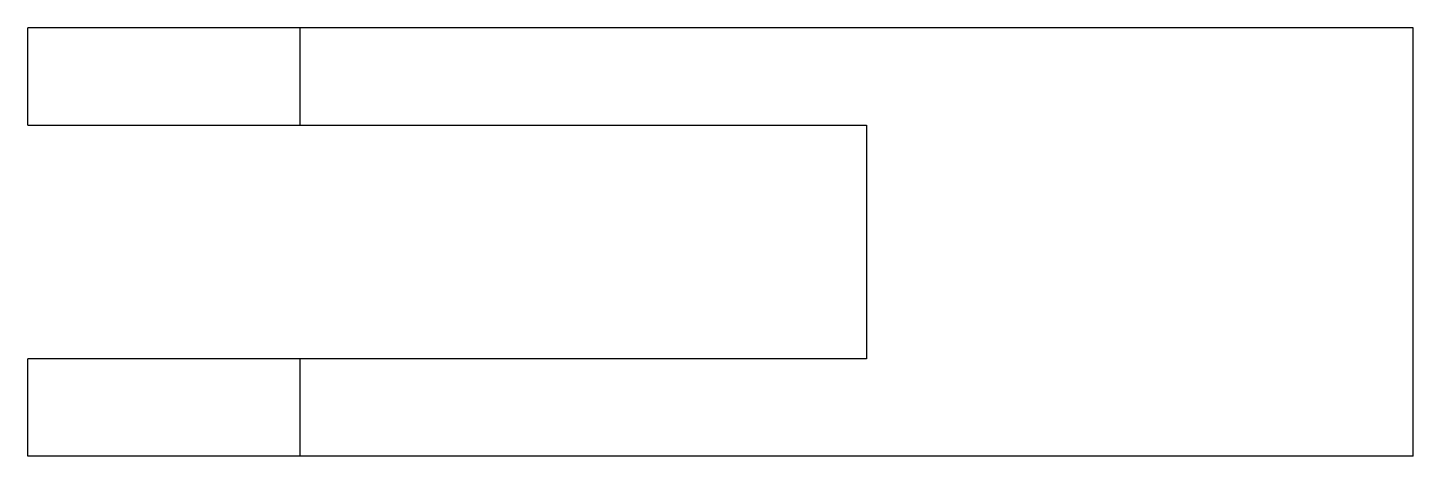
# Model space of a CAD drawing. Header units: metres. Extents: x -23.1 to 48.1, y -22 to 0.
import ezdxf

# ---------------------------------------------------------------- set-up
doc = ezdxf.new("R2010")
doc.units = ezdxf.units.M

msp = doc.modelspace()

# ---------------------------------------------------------------- linework, layer by layer
for points in [[(-23.1, -5), (-23.1, -4.9), (-23.1, -4.8), (-23.1, -4.7), (-23.1, -4.6), (-23.1, -4.5), (-23.1, -4.4), (-23.1, -4.3), (-23.1, -4.2), (-23.1, -4.1), (-23.1, -4), (-23.1, -3.9), (-23.1, -3.8), (-23.1, -3.7), (-23.1, -3.6), (-23.1, -3.5), (-23.1, -3.4), (-23.1, -3.3), (-23.1, -3.2), (-23.1, -3.1), (-23.1, -3), (-23.1, -2.9), (-23.1, -2.8), (-23.1, -2.7), (-23.1, -2.6), (-23.1, -2.5), (-23.1, -2.4), (-23.1, -2.3), (-23.1, -2.2), (-23.1, -2.1), (-23.1, -2), (-23.1, -1.9), (-23.1, -1.8), (-23.1, -1.7), (-23.1, -1.6), (-23.1, -1.5), (-23.1, -1.4), (-23.1, -1.3), (-23.1, -1.2), (-23.1, -1.1), (-23.1, -1), (-23.1, -0.9), (-23.1, -0.8), (-23.1, -0.7), (-23.1, -0.6), (-23.1, -0.5), (-23.1, -0.4), (-23.1, -0.3), (-23.1, -0.2), (-23.1, -0.1), (-23.1, 0)], [(-9.1, 0), (-9.149, 0), (-9.198, 0), (-9.247, 0), (-9.338, 0), (-9.483, 0), (-9.628, 0), (-9.773, 0), (-9.993, 0), (-10.227, 0), (-10.46, 0), (-10.716, 0), (-11.026, 0), (-11.337, 0), (-11.647, 0), (-12.001, 0), (-12.373, 0), (-12.744, 0), (-13.122, 0), (-13.536, 0), (-13.951, 0), (-14.365, 0), (-14.792, 0), (-15.228, 0), (-15.664, 0), (-16.1, 0), (-16.536, 0), (-16.972, 0), (-17.408, 0), (-17.835, 0), (-18.249, 0), (-18.664, 0), (-19.078, 0), (-19.456, 0), (-19.827, 0), (-20.199, 0), (-20.553, 0), (-20.863, 0), (-21.174, 0), (-21.484, 0), (-21.74, 0), (-21.973, 0), (-22.207, 0), (-22.427, 0), (-22.572, 0), (-22.717, 0), (-22.862, 0), (-22.953, 0), (-23.002, 0), (-23.051, 0), (-23.1, 0)], [(-9.1, -5), (-9.1, -4.9), (-9.1, -4.8), (-9.1, -4.7), (-9.1, -4.6), (-9.1, -4.5), (-9.1, -4.4), (-9.1, -4.3), (-9.1, -4.2), (-9.1, -4.1), (-9.1, -4), (-9.1, -3.9), (-9.1, -3.8), (-9.1, -3.7), (-9.1, -3.6), (-9.1, -3.5), (-9.1, -3.4), (-9.1, -3.3), (-9.1, -3.2), (-9.1, -3.1), (-9.1, -3), (-9.1, -2.9), (-9.1, -2.8), (-9.1, -2.7), (-9.1, -2.6), (-9.1, -2.5), (-9.1, -2.4), (-9.1, -2.3), (-9.1, -2.2), (-9.1, -2.1), (-9.1, -2), (-9.1, -1.9), (-9.1, -1.8), (-9.1, -1.7), (-9.1, -1.6), (-9.1, -1.5), (-9.1, -1.4), (-9.1, -1.3), (-9.1, -1.2), (-9.1, -1.1), (-9.1, -1), (-9.1, -0.9), (-9.1, -0.8), (-9.1, -0.7), (-9.1, -0.6), (-9.1, -0.5), (-9.1, -0.4), (-9.1, -0.3), (-9.1, -0.2), (-9.1, -0.1), (-9.1, 0)], [(48.1, 0), (46.956, 0), (45.812, 0), (44.668, 0), (43.524, 0), (42.38, 0), (41.236, 0), (40.092, 0), (38.948, 0), (37.804, 0), (36.66, 0), (35.516, 0), (34.372, 0), (33.228, 0), (32.084, 0), (30.94, 0), (29.796, 0), (28.652, 0), (27.508, 0), (26.364, 0), (25.22, 0), (24.076, 0), (22.932, 0), (21.788, 0), (20.644, 0), (19.5, 0), (18.356, 0), (17.212, 0), (16.068, 0), (14.924, 0), (13.78, 0), (12.636, 0), (11.492, 0), (10.348, 0), (9.204, 0), (8.06, 0), (6.916, 0), (5.772, 0), (4.628, 0), (3.484, 0), (2.34, 0), (1.196, 0), (0.052, 0), (-1.092, 0), (-2.236, 0), (-3.38, 0), (-4.524, 0), (-5.668, 0), (-6.812, 0), (-7.956, 0), (-9.1, 0)], [(48.1, -22), (48.1, -21.56), (48.1, -21.12), (48.1, -20.68), (48.1, -20.24), (48.1, -19.8), (48.1, -19.36), (48.1, -18.92), (48.1, -18.48), (48.1, -18.04), (48.1, -17.6), (48.1, -17.16), (48.1, -16.72), (48.1, -16.28), (48.1, -15.84), (48.1, -15.4), (48.1, -14.96), (48.1, -14.52), (48.1, -14.08), (48.1, -13.64), (48.1, -13.2), (48.1, -12.76), (48.1, -12.32), (48.1, -11.88), (48.1, -11.44), (48.1, -11), (48.1, -10.56), (48.1, -10.12), (48.1, -9.68), (48.1, -9.24), (48.1, -8.8), (48.1, -8.36), (48.1, -7.92), (48.1, -7.48), (48.1, -7.04), (48.1, -6.6), (48.1, -6.16), (48.1, -5.72), (48.1, -5.28), (48.1, -4.84), (48.1, -4.4), (48.1, -3.96), (48.1, -3.52), (48.1, -3.08), (48.1, -2.64), (48.1, -2.2), (48.1, -1.76), (48.1, -1.32), (48.1, -0.88), (48.1, -0.44), (48.1, 0)], [(-23.1, -5), (-23.051, -5), (-23.002, -5), (-22.953, -5), (-22.862, -5), (-22.717, -5), (-22.572, -5), (-22.427, -5), (-22.207, -5), (-21.973, -5), (-21.74, -5), (-21.484, -5), (-21.174, -5), (-20.863, -5), (-20.553, -5), (-20.199, -5), (-19.827, -5), (-19.456, -5), (-19.078, -5), (-18.664, -5), (-18.249, -5), (-17.835, -5), (-17.408, -5), (-16.972, -5), (-16.536, -5), (-16.1, -5), (-15.664, -5), (-15.228, -5), (-14.792, -5), (-14.365, -5), (-13.951, -5), (-13.536, -5), (-13.122, -5), (-12.744, -5), (-12.373, -5), (-12.001, -5), (-11.647, -5), (-11.337, -5), (-11.026, -5), (-10.716, -5), (-10.46, -5), (-10.227, -5), (-9.993, -5), (-9.773, -5), (-9.628, -5), (-9.483, -5), (-9.338, -5), (-9.247, -5), (-9.198, -5), (-9.149, -5), (-9.1, -5)], [(-9.1, -5), (-8.518, -5), (-7.936, -5), (-7.354, -5), (-6.772, -5), (-6.19, -5), (-5.608, -5), (-5.026, -5), (-4.444, -5), (-3.862, -5), (-3.28, -5), (-2.698, -5), (-2.116, -5), (-1.534, -5), (-0.952, -5), (-0.37, -5), (0.212, -5), (0.794, -5), (1.376, -5), (1.958, -5), (2.54, -5), (3.122, -5), (3.704, -5), (4.286, -5), (4.868, -5), (5.45, -5), (6.032, -5), (6.614, -5), (7.196, -5), (7.778, -5), (8.36, -5), (8.942, -5), (9.524, -5), (10.106, -5), (10.688, -5), (11.27, -5), (11.852, -5), (12.434, -5), (13.016, -5), (13.598, -5), (14.18, -5), (14.762, -5), (15.344, -5), (15.926, -5), (16.508, -5), (17.09, -5), (17.672, -5), (18.254, -5), (18.836, -5), (19.418, -5), (20, -5)], [(20, -5), (20, -5.24), (20, -5.48), (20, -5.72), (20, -5.96), (20, -6.2), (20, -6.44), (20, -6.68), (20, -6.92), (20, -7.16), (20, -7.4), (20, -7.64), (20, -7.88), (20, -8.12), (20, -8.36), (20, -8.6), (20, -8.84), (20, -9.08), (20, -9.32), (20, -9.56), (20, -9.8), (20, -10.04), (20, -10.28), (20, -10.52), (20, -10.76), (20, -11), (20, -11.24), (20, -11.48), (20, -11.72), (20, -11.96), (20, -12.2), (20, -12.44), (20, -12.68), (20, -12.92), (20, -13.16), (20, -13.4), (20, -13.64), (20, -13.88), (20, -14.12), (20, -14.36), (20, -14.6), (20, -14.84), (20, -15.08), (20, -15.32), (20, -15.56), (20, -15.8), (20, -16.04), (20, -16.28), (20, -16.52), (20, -16.76), (20, -17)], [(-9.1, -17), (-9.149, -17), (-9.198, -17), (-9.247, -17), (-9.338, -17), (-9.483, -17), (-9.628, -17), (-9.773, -17), (-9.993, -17), (-10.227, -17), (-10.46, -17), (-10.716, -17), (-11.026, -17), (-11.337, -17), (-11.647, -17), (-12.001, -17), (-12.373, -17), (-12.744, -17), (-13.122, -17), (-13.536, -17), (-13.951, -17), (-14.365, -17), (-14.792, -17), (-15.228, -17), (-15.664, -17), (-16.1, -17), (-16.536, -17), (-16.972, -17), (-17.408, -17), (-17.835, -17), (-18.249, -17), (-18.664, -17), (-19.078, -17), (-19.456, -17), (-19.827, -17), (-20.199, -17), (-20.553, -17), (-20.863, -17), (-21.174, -17), (-21.484, -17), (-21.74, -17), (-21.973, -17), (-22.207, -17), (-22.427, -17), (-22.572, -17), (-22.717, -17), (-22.862, -17), (-22.953, -17), (-23.002, -17), (-23.051, -17), (-23.1, -17)], [(-23.1, -22), (-23.1, -21.9), (-23.1, -21.8), (-23.1, -21.7), (-23.1, -21.6), (-23.1, -21.5), (-23.1, -21.4), (-23.1, -21.3), (-23.1, -21.2), (-23.1, -21.1), (-23.1, -21), (-23.1, -20.9), (-23.1, -20.8), (-23.1, -20.7), (-23.1, -20.6), (-23.1, -20.5), (-23.1, -20.4), (-23.1, -20.3), (-23.1, -20.2), (-23.1, -20.1), (-23.1, -20), (-23.1, -19.9), (-23.1, -19.8), (-23.1, -19.7), (-23.1, -19.6), (-23.1, -19.5), (-23.1, -19.4), (-23.1, -19.3), (-23.1, -19.2), (-23.1, -19.1), (-23.1, -19), (-23.1, -18.9), (-23.1, -18.8), (-23.1, -18.7), (-23.1, -18.6), (-23.1, -18.5), (-23.1, -18.4), (-23.1, -18.3), (-23.1, -18.2), (-23.1, -18.1), (-23.1, -18), (-23.1, -17.9), (-23.1, -17.8), (-23.1, -17.7), (-23.1, -17.6), (-23.1, -17.5), (-23.1, -17.4), (-23.1, -17.3), (-23.1, -17.2), (-23.1, -17.1), (-23.1, -17)], [(20, -17), (19.418, -17), (18.836, -17), (18.254, -17), (17.672, -17), (17.09, -17), (16.508, -17), (15.926, -17), (15.344, -17), (14.762, -17), (14.18, -17), (13.598, -17), (13.016, -17), (12.434, -17), (11.852, -17), (11.27, -17), (10.688, -17), (10.106, -17), (9.524, -17), (8.942, -17), (8.36, -17), (7.778, -17), (7.196, -17), (6.614, -17), (6.032, -17), (5.45, -17), (4.868, -17), (4.286, -17), (3.704, -17), (3.122, -17), (2.54, -17), (1.958, -17), (1.376, -17), (0.794, -17), (0.212, -17), (-0.37, -17), (-0.952, -17), (-1.534, -17), (-2.116, -17), (-2.698, -17), (-3.28, -17), (-3.862, -17), (-4.444, -17), (-5.026, -17), (-5.608, -17), (-6.19, -17), (-6.772, -17), (-7.354, -17), (-7.936, -17), (-8.518, -17), (-9.1, -17)], [(-9.1, -22), (-9.1, -21.9), (-9.1, -21.8), (-9.1, -21.7), (-9.1, -21.6), (-9.1, -21.5), (-9.1, -21.4), (-9.1, -21.3), (-9.1, -21.2), (-9.1, -21.1), (-9.1, -21), (-9.1, -20.9), (-9.1, -20.8), (-9.1, -20.7), (-9.1, -20.6), (-9.1, -20.5), (-9.1, -20.4), (-9.1, -20.3), (-9.1, -20.2), (-9.1, -20.1), (-9.1, -20), (-9.1, -19.9), (-9.1, -19.8), (-9.1, -19.7), (-9.1, -19.6), (-9.1, -19.5), (-9.1, -19.4), (-9.1, -19.3), (-9.1, -19.2), (-9.1, -19.1), (-9.1, -19), (-9.1, -18.9), (-9.1, -18.8), (-9.1, -18.7), (-9.1, -18.6), (-9.1, -18.5), (-9.1, -18.4), (-9.1, -18.3), (-9.1, -18.2), (-9.1, -18.1), (-9.1, -18), (-9.1, -17.9), (-9.1, -17.8), (-9.1, -17.7), (-9.1, -17.6), (-9.1, -17.5), (-9.1, -17.4), (-9.1, -17.3), (-9.1, -17.2), (-9.1, -17.1), (-9.1, -17)], [(-9.1, -22), (-9.149, -22), (-9.198, -22), (-9.247, -22), (-9.338, -22), (-9.483, -22), (-9.628, -22), (-9.773, -22), (-9.993, -22), (-10.227, -22), (-10.46, -22), (-10.716, -22), (-11.026, -22), (-11.337, -22), (-11.647, -22), (-12.001, -22), (-12.373, -22), (-12.744, -22), (-13.122, -22), (-13.536, -22), (-13.951, -22), (-14.365, -22), (-14.792, -22), (-15.228, -22), (-15.664, -22), (-16.1, -22), (-16.536, -22), (-16.972, -22), (-17.408, -22), (-17.835, -22), (-18.249, -22), (-18.664, -22), (-19.078, -22), (-19.456, -22), (-19.827, -22), (-20.199, -22), (-20.553, -22), (-20.863, -22), (-21.174, -22), (-21.484, -22), (-21.74, -22), (-21.973, -22), (-22.207, -22), (-22.427, -22), (-22.572, -22), (-22.717, -22), (-22.862, -22), (-22.953, -22), (-23.002, -22), (-23.051, -22), (-23.1, -22)], [(48.1, -22), (46.956, -22), (45.812, -22), (44.668, -22), (43.524, -22), (42.38, -22), (41.236, -22), (40.092, -22), (38.948, -22), (37.804, -22), (36.66, -22), (35.516, -22), (34.372, -22), (33.228, -22), (32.084, -22), (30.94, -22), (29.796, -22), (28.652, -22), (27.508, -22), (26.364, -22), (25.22, -22), (24.076, -22), (22.932, -22), (21.788, -22), (20.644, -22), (19.5, -22), (18.356, -22), (17.212, -22), (16.068, -22), (14.924, -22), (13.78, -22), (12.636, -22), (11.492, -22), (10.348, -22), (9.204, -22), (8.06, -22), (6.916, -22), (5.772, -22), (4.628, -22), (3.484, -22), (2.34, -22), (1.196, -22), (0.052, -22), (-1.092, -22), (-2.236, -22), (-3.38, -22), (-4.524, -22), (-5.668, -22), (-6.812, -22), (-7.956, -22), (-9.1, -22)]]:
    msp.add_lwpolyline(points)

doc.saveas('drawing.dxf')
